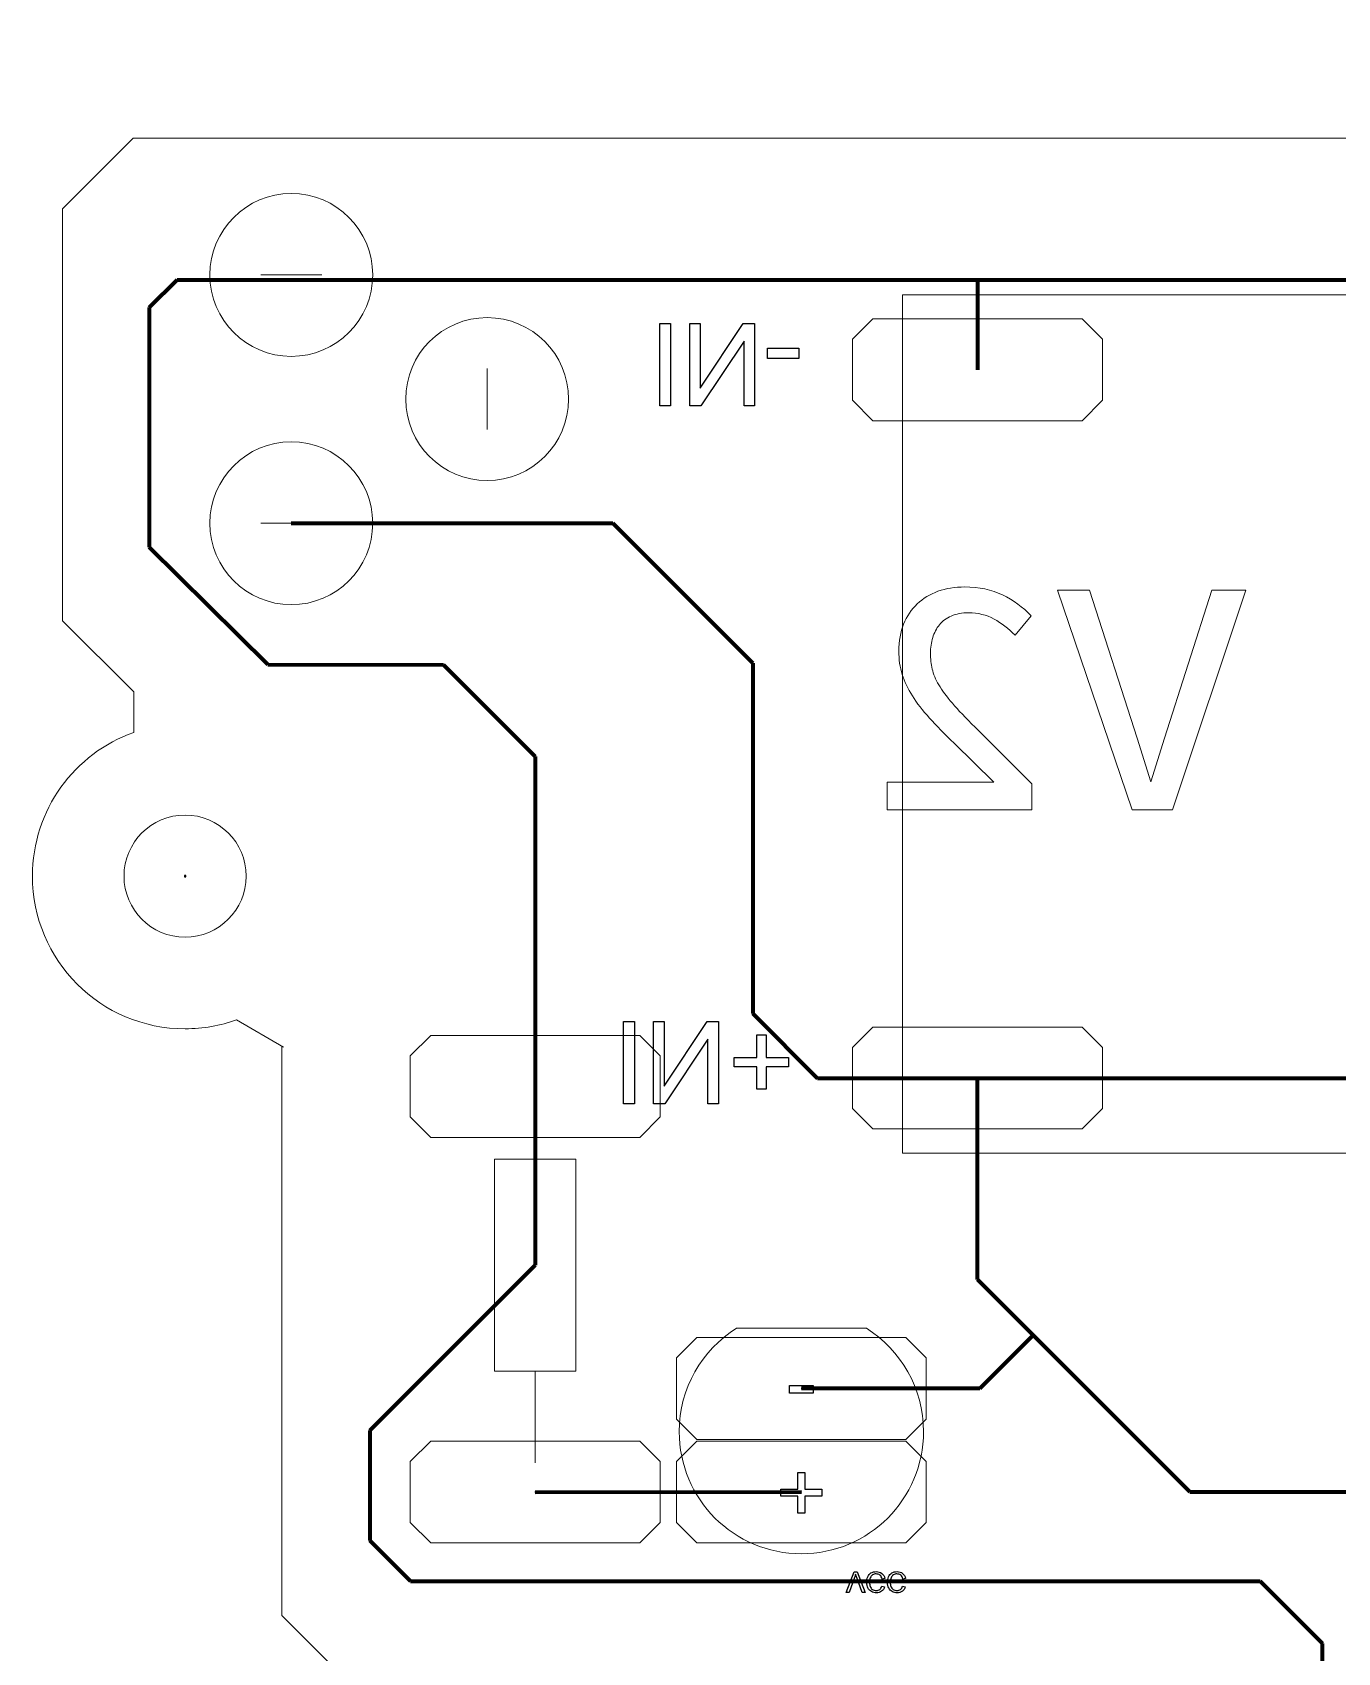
# Model space of a CAD drawing. Header units: millimetres. Extents: x -145 to 148, y -255 to 152.
# Drawn here: x -137.31 to -105.25, y 16.06 to 55.86 of the extents above; entities that cross this region are included whole.
import ezdxf

# ---------------------------------------------------------------- set-up
doc = ezdxf.new("R2010")
doc.units = ezdxf.units.MM
doc.header["$MEASUREMENT"] = 0
doc.layers.add('Layer 1', color=7, linetype='Continuous')

msp = doc.modelspace()

# ---------------------------------------------------------------- linework, layer by layer
at = {"layer": 'Layer 1', "lineweight": 18}
msp.add_ellipse((-133.5604, 35.1308), major_axis=(0, 1.5), ratio=1, dxfattribs=at)
msp.add_open_spline([(-131.1429, 30.932), (-131.1429, 30.932), (-132.2977, 31.5987), (-132.2977, 31.5987), (-132.6922, 31.4576), (-133.1174, 31.3808), (-133.5604, 31.3808), (-135.6315, 31.3808), (-137.3104, 33.0597), (-137.3104, 35.1308), (-137.3104, 36.759), (-136.2727, 38.1447), (-134.8228, 38.663), (-134.8228, 38.663), (-134.8228, 39.655), (-134.8228, 39.655), (-134.8228, 39.655), (-136.5692, 41.4014), (-136.5692, 41.4014), (-136.5692, 41.4014), (-136.5692, 51.5222), (-136.5692, 51.5222), (-136.5692, 51.5222), (-134.8328, 53.2586), (-134.8328, 53.2586), (-134.8328, 53.2586), (-17.2469, 53.2586), (-17.2469, 53.2586), (-16.7608, 54.766), (-15.3464, 55.8566), (-13.6772, 55.8566), (-11.6061, 55.8566), (-9.9272, 54.1777), (-9.9272, 52.1066), (-9.9272, 50.5733), (-10.8475, 49.2549), (-12.1657, 48.6737), (-12.1657, 48.6737), (-12.1657, 14.8454), (-12.1657, 14.8454), (-10.8414, 14.2668), (-9.9157, 12.9452), (-9.9157, 11.4075), (-9.9157, 9.8698), (-10.8414, 8.5482), (-12.1657, 7.9696), (-12.1657, 7.9696), (-12.1657, -17.8218), (-12.1657, -17.8218), (-12.1657, -17.8218), (-17.5109, -23.167), (-17.5109, -23.167), (-17.5109, -23.167), (-122.3893, -23.167), (-122.3893, -23.167), (-122.3893, -23.167), (-125.3893, -20.167), (-125.3893, -20.167), (-125.3893, -20.167), (-125.3893, -3.1475), (-125.3893, -3.1475), (-125.3893, -3.1475), (-123.6393, -1.3975), (-123.6393, -1.3975), (-123.6393, -1.3975), (-111.5355, -1.3975), (-111.5355, -1.3975), (-111.5355, -1.3975), (-110.0085, 0.1296), (-110.0085, 0.1296), (-110.0085, 0.1296), (-109.8913, 13.476), (-109.8913, 13.476), (-109.8913, 13.476), (-111.8824, 15.4671), (-111.8824, 15.4671), (-111.8824, 15.4671), (-129.6829, 15.4671), (-129.6829, 15.4671), (-129.6829, 15.4671), (-131.1829, 16.9671), (-131.1829, 16.9671), (-131.1829, 16.9671), (-131.1829, 30.9551), (-131.1829, 30.9551)], degree=3, knots=[0, 0, 0, 0, 0.0357143, 0.0357143, 0.0357143, 0.0714286, 0.0714286, 0.0714286, 0.1071429, 0.1071429, 0.1071429, 0.1428571, 0.1428571, 0.1428571, 0.1785714, 0.1785714, 0.1785714, 0.2142857, 0.2142857, 0.2142857, 0.25, 0.25, 0.25, 0.2857143, 0.2857143, 0.2857143, 0.3214286, 0.3214286, 0.3214286, 0.3571429, 0.3571429, 0.3571429, 0.3928571, 0.3928571, 0.3928571, 0.4285714, 0.4285714, 0.4285714, 0.4642857, 0.4642857, 0.4642857, 0.5, 0.5, 0.5, 0.5357143, 0.5357143, 0.5357143, 0.5714286, 0.5714286, 0.5714286, 0.6071429, 0.6071429, 0.6071429, 0.6428571, 0.6428571, 0.6428571, 0.6785714, 0.6785714, 0.6785714, 0.7142857, 0.7142857, 0.7142857, 0.75, 0.75, 0.75, 0.7857143, 0.7857143, 0.7857143, 0.8214286, 0.8214286, 0.8214286, 0.8571429, 0.8571429, 0.8571429, 0.8928571, 0.8928571, 0.8928571, 0.9285714, 0.9285714, 0.9285714, 0.9642857, 0.9642857, 0.9642857, 1, 1, 1, 1], dxfattribs=at)
at = {"layer": 'Layer 1', "color": 250, "lineweight": 9}
for points in [[(-130.9511, 47.8994), (-129.8465, 47.8994), (-128.9511, 48.7948), (-128.9511, 49.8994), (-128.9511, 51.004), (-129.8465, 51.8994), (-130.9511, 51.8994), (-132.0557, 51.8994), (-132.9511, 51.004), (-132.9511, 49.8994), (-132.9511, 48.7948), (-132.0557, 47.8994), (-130.9511, 47.8994)], [(-128.1411, 46.8494), (-128.1411, 45.7448), (-127.2457, 44.8494), (-126.1411, 44.8494), (-125.0365, 44.8494), (-124.1411, 45.7448), (-124.1411, 46.8494), (-124.1411, 47.954), (-125.0365, 48.8494), (-126.1411, 48.8494), (-127.2457, 48.8494), (-128.1411, 47.954), (-128.1411, 46.8494)], [(-130.9511, 41.7994), (-129.8465, 41.7994), (-128.9511, 42.6948), (-128.9511, 43.7994), (-128.9511, 44.904), (-129.8465, 45.7994), (-130.9511, 45.7994), (-132.0557, 45.7994), (-132.9511, 44.904), (-132.9511, 43.7994), (-132.9511, 42.6948), (-132.0557, 41.7994), (-130.9511, 41.7994)]]:
    msp.add_open_spline(points, degree=3, knots=[0, 0, 0, 0, 0.25, 0.25, 0.25, 0.5, 0.5, 0.5, 0.75, 0.75, 0.75, 1, 1, 1, 1], dxfattribs=at)
at = {"layer": 'Layer 1', "color": 6, "lineweight": 120}
for points in [[(-133.7567, 49.7767), (-133.7567, 49.7767), (-134.4454, 49.0951), (-134.4454, 49.0951)], [(-133.7567, 49.7767), (-133.7567, 49.7767), (-59.1397, 49.7749), (-59.1397, 49.7749)], [(-114.0962, 49.7764), (-114.0962, 49.7764), (-114.0963, 47.5686), (-114.0963, 47.5686)], [(-134.4454, 49.0951), (-134.4454, 49.0951), (-134.4454, 43.2118), (-134.4454, 43.2118)], [(-130.9511, 43.7994), (-130.9511, 43.7994), (-123.0557, 43.8016), (-123.0557, 43.8016)], [(-123.0557, 43.8016), (-123.0557, 43.8016), (-119.6157, 40.3616), (-119.6157, 40.3616)], [(-134.4454, 43.2118), (-134.4454, 43.2118), (-131.5251, 40.3281), (-131.5251, 40.3281)], [(-131.5253, 40.3283), (-131.5253, 40.3283), (-127.215, 40.3224), (-127.215, 40.3224)], [(-127.215, 40.3224), (-127.215, 40.3224), (-124.9598, 38.0672), (-124.9598, 38.0672)], [(-119.6157, 40.3616), (-119.6157, 40.3616), (-119.6162, 31.7556), (-119.6162, 31.7556)], [(-124.9598, 38.0672), (-124.9598, 38.0672), (-124.9598, 25.5723), (-124.9598, 25.5723)], [(-119.6162, 31.7556), (-119.6162, 31.7556), (-118.0231, 30.1624), (-118.0231, 30.1624)], [(-118.0295, 30.1688), (-118.0295, 30.1688), (-84.0256, 30.1716), (-84.0256, 30.1716)], [(-114.0976, 25.2218), (-114.0976, 25.2218), (-114.0962, 30.1686), (-114.0962, 30.1686)], [(-124.9598, 25.5723), (-124.9598, 25.5723), (-129.0189, 21.5132), (-129.0189, 21.5132)], [(-108.8827, 20.0062), (-108.8827, 20.0062), (-114.0976, 25.2218), (-114.0976, 25.2218)], [(-114.0402, 22.5431), (-114.0402, 22.5431), (-112.729, 23.8531), (-112.729, 23.8531)], [(-114.0402, 22.5431), (-114.0402, 22.5431), (-118.4234, 22.5442), (-118.4234, 22.5442)], [(-129.0189, 21.5132), (-129.0189, 21.5132), (-129.0189, 18.8074), (-129.0189, 18.8074)], [(-124.9598, 20.0009), (-124.9598, 20.0009), (-118.4234, 20.0042), (-118.4234, 20.0042)], [(-108.8827, 20.0062), (-108.8827, 20.0062), (-101.815, 20.0042), (-101.815, 20.0042)], [(-128.0222, 17.8107), (-128.0222, 17.8107), (-129.0189, 18.8074), (-129.0189, 18.8074)], [(-128.0222, 17.8107), (-128.0222, 17.8107), (-107.1519, 17.8093), (-107.1519, 17.8093)], [(-105.6218, 16.2799), (-105.6218, 16.2799), (-107.1519, 17.8093), (-107.1519, 17.8093)], [(-105.6228, 9.8442), (-105.6228, 9.8442), (-105.6218, 16.2799), (-105.6218, 16.2799)]]:
    msp.add_open_spline(points, degree=3, dxfattribs=at)
at = {"layer": 'Layer 1', "color": 2, "lineweight": 9}
for points in [[(-131.7011, 49.8994), (-131.7011, 49.8994), (-130.2011, 49.8994), (-130.2011, 49.8994)], [(-126.1411, 47.5994), (-126.1411, 47.5994), (-126.1411, 46.0994), (-126.1411, 46.0994)], [(-131.7011, 43.7994), (-131.7011, 43.7994), (-130.2011, 43.7994), (-130.2011, 43.7994)]]:
    msp.add_open_spline(points, degree=3, dxfattribs=at)
at = {"layer": 'Layer 1', "color": 4, "lineweight": 9}
for points, knots in [([(-115.9363, 49.4096), (-115.9363, 49.4096), (-115.9363, 28.3276), (-115.9363, 28.3276), (-115.9363, 28.3276), (-72.7563, 28.3276), (-72.7563, 28.3276), (-72.7563, 28.3276), (-72.7563, 49.4096), (-72.7563, 49.4096), (-72.7563, 49.4096), (-115.9363, 49.4096), (-115.9363, 49.4096)], [0, 0, 0, 0, 0.25, 0.25, 0.25, 0.5, 0.5, 0.5, 0.75, 0.75, 0.75, 1, 1, 1, 1]), ([(-118.4234, 18.4842), (-116.7666, 18.4842), (-115.4234, 19.8274), (-115.4234, 21.4842), (-115.4234, 22.5541), (-115.9837, 23.4931), (-116.8267, 24.0242), (-116.8267, 24.0242), (-120.0201, 24.0242), (-120.0201, 24.0242), (-120.8631, 23.4931), (-121.4234, 22.5541), (-121.4234, 21.4842), (-121.4234, 19.8274), (-120.0802, 18.4842), (-118.4234, 18.4842)], [0, 0, 0, 0, 0.2, 0.2, 0.2, 0.4, 0.4, 0.4, 0.6, 0.6, 0.6, 0.8, 0.8, 0.8, 1, 1, 1, 1])]:
    msp.add_open_spline(points, degree=3, knots=knots, dxfattribs=at)
at = {"layer": 'Layer 1', "color": 4}
for points, knots in [([(-121.9029, 48.704), (-121.9029, 48.704), (-121.9029, 46.6833), (-121.9029, 46.6833), (-121.9029, 46.6833), (-121.6348, 46.6833), (-121.6348, 46.6833), (-121.6348, 46.6833), (-121.6348, 48.704), (-121.6348, 48.704), (-121.6348, 48.704), (-121.9029, 48.704), (-121.9029, 48.704)], [0, 0, 0, 0, 0.25, 0.25, 0.25, 0.5, 0.5, 0.5, 0.75, 0.75, 0.75, 1, 1, 1, 1]), ([(-121.1668, 48.704), (-121.1668, 48.704), (-121.1668, 46.6833), (-121.1668, 46.6833), (-121.1668, 46.6833), (-120.8921, 46.6833), (-120.8921, 46.6833), (-120.8921, 46.6833), (-119.8319, 48.2694), (-119.8319, 48.2694), (-119.8319, 48.2694), (-119.8319, 46.6833), (-119.8319, 46.6833), (-119.8319, 46.6833), (-119.5751, 46.6833), (-119.5751, 46.6833), (-119.5751, 46.6833), (-119.5751, 48.704), (-119.5751, 48.704), (-119.5751, 48.704), (-119.8498, 48.704), (-119.8498, 48.704), (-119.8498, 48.704), (-120.91, 47.1179), (-120.91, 47.1179), (-120.91, 47.1179), (-120.91, 48.704), (-120.91, 48.704), (-120.91, 48.704), (-121.1668, 48.704), (-121.1668, 48.704)], [0, 0, 0, 0, 0.1, 0.1, 0.1, 0.2, 0.2, 0.2, 0.3, 0.3, 0.3, 0.4, 0.4, 0.4, 0.5, 0.5, 0.5, 0.6, 0.6, 0.6, 0.7, 0.7, 0.7, 0.8, 0.8, 0.8, 0.9, 0.9, 0.9, 1, 1, 1, 1]), ([(-119.2557, 48.0972), (-119.2557, 48.0972), (-119.2557, 47.8489), (-119.2557, 47.8489), (-119.2557, 47.8489), (-118.4881, 47.8489), (-118.4881, 47.8489), (-118.4881, 47.8489), (-118.4881, 48.0972), (-118.4881, 48.0972), (-118.4881, 48.0972), (-119.2557, 48.0972), (-119.2557, 48.0972)], [0, 0, 0, 0, 0.25, 0.25, 0.25, 0.5, 0.5, 0.5, 0.75, 0.75, 0.75, 1, 1, 1, 1]), ([(-122.7883, 31.559), (-122.7883, 31.559), (-122.7883, 29.5383), (-122.7883, 29.5383), (-122.7883, 29.5383), (-122.5202, 29.5383), (-122.5202, 29.5383), (-122.5202, 29.5383), (-122.5202, 31.559), (-122.5202, 31.559), (-122.5202, 31.559), (-122.7883, 31.559), (-122.7883, 31.559)], [0, 0, 0, 0, 0.25, 0.25, 0.25, 0.5, 0.5, 0.5, 0.75, 0.75, 0.75, 1, 1, 1, 1]), ([(-122.0522, 31.559), (-122.0522, 31.559), (-122.0522, 29.5383), (-122.0522, 29.5383), (-122.0522, 29.5383), (-121.7775, 29.5383), (-121.7775, 29.5383), (-121.7775, 29.5383), (-120.7173, 31.1244), (-120.7173, 31.1244), (-120.7173, 31.1244), (-120.7173, 29.5383), (-120.7173, 29.5383), (-120.7173, 29.5383), (-120.4605, 29.5383), (-120.4605, 29.5383), (-120.4605, 29.5383), (-120.4605, 31.559), (-120.4605, 31.559), (-120.4605, 31.559), (-120.7352, 31.559), (-120.7352, 31.559), (-120.7352, 31.559), (-121.7954, 29.9729), (-121.7954, 29.9729), (-121.7954, 29.9729), (-121.7954, 31.559), (-121.7954, 31.559), (-121.7954, 31.559), (-122.0522, 31.559), (-122.0522, 31.559)], [0, 0, 0, 0, 0.1, 0.1, 0.1, 0.2, 0.2, 0.2, 0.3, 0.3, 0.3, 0.4, 0.4, 0.4, 0.5, 0.5, 0.5, 0.6, 0.6, 0.6, 0.7, 0.7, 0.7, 0.8, 0.8, 0.8, 0.9, 0.9, 0.9, 1, 1, 1, 1]), ([(-119.5202, 31.2316), (-119.5202, 31.2316), (-119.5202, 30.6785), (-119.5202, 30.6785), (-119.5202, 30.6785), (-120.0706, 30.6785), (-120.0706, 30.6785), (-120.0706, 30.6785), (-120.0706, 30.4471), (-120.0706, 30.4471), (-120.0706, 30.4471), (-119.5202, 30.4471), (-119.5202, 30.4471), (-119.5202, 30.4471), (-119.5202, 29.8967), (-119.5202, 29.8967), (-119.5202, 29.8967), (-119.286, 29.8967), (-119.286, 29.8967), (-119.286, 29.8967), (-119.286, 30.4471), (-119.286, 30.4471), (-119.286, 30.4471), (-118.7357, 30.4471), (-118.7357, 30.4471), (-118.7357, 30.4471), (-118.7357, 30.6785), (-118.7357, 30.6785), (-118.7357, 30.6785), (-119.286, 30.6785), (-119.286, 30.6785), (-119.286, 30.6785), (-119.286, 31.2316), (-119.286, 31.2316), (-119.286, 31.2316), (-119.5202, 31.2316), (-119.5202, 31.2316)], [0, 0, 0, 0, 0.0833333, 0.0833333, 0.0833333, 0.1666667, 0.1666667, 0.1666667, 0.25, 0.25, 0.25, 0.3333333, 0.3333333, 0.3333333, 0.4166667, 0.4166667, 0.4166667, 0.5, 0.5, 0.5, 0.5833333, 0.5833333, 0.5833333, 0.6666667, 0.6666667, 0.6666667, 0.75, 0.75, 0.75, 0.8333333, 0.8333333, 0.8333333, 0.9166667, 0.9166667, 0.9166667, 1, 1, 1, 1]), ([(-118.7113, 22.6173), (-118.7113, 22.6173), (-118.7113, 22.431), (-118.7113, 22.431), (-118.7113, 22.431), (-118.1355, 22.431), (-118.1355, 22.431), (-118.1355, 22.431), (-118.1355, 22.6173), (-118.1355, 22.6173), (-118.1355, 22.6173), (-118.7113, 22.6173), (-118.7113, 22.6173)], [0, 0, 0, 0, 0.25, 0.25, 0.25, 0.5, 0.5, 0.5, 0.75, 0.75, 0.75, 1, 1, 1, 1]), ([(-118.5112, 20.4848), (-118.5112, 20.4848), (-118.5112, 20.0699), (-118.5112, 20.0699), (-118.5112, 20.0699), (-118.924, 20.0699), (-118.924, 20.0699), (-118.924, 20.0699), (-118.924, 19.8963), (-118.924, 19.8963), (-118.924, 19.8963), (-118.5112, 19.8963), (-118.5112, 19.8963), (-118.5112, 19.8963), (-118.5112, 19.4836), (-118.5112, 19.4836), (-118.5112, 19.4836), (-118.3355, 19.4836), (-118.3355, 19.4836), (-118.3355, 19.4836), (-118.3355, 19.8963), (-118.3355, 19.8963), (-118.3355, 19.8963), (-117.9228, 19.8963), (-117.9228, 19.8963), (-117.9228, 19.8963), (-117.9228, 20.0699), (-117.9228, 20.0699), (-117.9228, 20.0699), (-118.3355, 20.0699), (-118.3355, 20.0699), (-118.3355, 20.0699), (-118.3355, 20.4848), (-118.3355, 20.4848), (-118.3355, 20.4848), (-118.5112, 20.4848), (-118.5112, 20.4848)], [0, 0, 0, 0, 0.0833333, 0.0833333, 0.0833333, 0.1666667, 0.1666667, 0.1666667, 0.25, 0.25, 0.25, 0.3333333, 0.3333333, 0.3333333, 0.4166667, 0.4166667, 0.4166667, 0.5, 0.5, 0.5, 0.5833333, 0.5833333, 0.5833333, 0.6666667, 0.6666667, 0.6666667, 0.75, 0.75, 0.75, 0.8333333, 0.8333333, 0.8333333, 0.9166667, 0.9166667, 0.9166667, 1, 1, 1, 1]), ([(-117.1259, 18.0386), (-117.1259, 18.0386), (-117.3211, 17.5334), (-117.3211, 17.5334), (-117.3211, 17.5334), (-117.2487, 17.5334), (-117.2487, 17.5334), (-117.2487, 17.5334), (-117.1175, 17.9005), (-117.1175, 17.9005), (-117.107, 17.9299), (-117.0981, 17.9575), (-117.091, 17.9832), (-117.0832, 17.9556), (-117.0742, 17.9281), (-117.0638, 17.9005), (-117.0638, 17.9005), (-116.9277, 17.5334), (-116.9277, 17.5334), (-116.9277, 17.5334), (-116.8594, 17.5334), (-116.8594, 17.5334), (-116.8594, 17.5334), (-117.0564, 18.0386), (-117.0564, 18.0386), (-117.0564, 18.0386), (-117.1259, 18.0386), (-117.1259, 18.0386)], [0, 0, 0, 0, 0.1111111, 0.1111111, 0.1111111, 0.2222222, 0.2222222, 0.2222222, 0.3333333, 0.3333333, 0.3333333, 0.4444444, 0.4444444, 0.4444444, 0.5555556, 0.5555556, 0.5555556, 0.6666667, 0.6666667, 0.6666667, 0.7777778, 0.7777778, 0.7777778, 0.8888889, 0.8888889, 0.8888889, 1, 1, 1, 1]), ([(-116.4394, 17.8614), (-116.4394, 17.8614), (-116.3724, 17.8783), (-116.3724, 17.8783), (-116.3864, 17.9332), (-116.4115, 17.975), (-116.4479, 18.0038), (-116.4842, 18.0326), (-116.5287, 18.0471), (-116.5812, 18.0471), (-116.6356, 18.0471), (-116.6798, 18.036), (-116.7139, 18.0138), (-116.748, 17.9917), (-116.7739, 17.9596), (-116.7916, 17.9176), (-116.8094, 17.8755), (-116.8183, 17.8304), (-116.8183, 17.7822), (-116.8183, 17.7297), (-116.8083, 17.6838), (-116.7882, 17.6446), (-116.7681, 17.6055), (-116.7395, 17.5757), (-116.7025, 17.5554), (-116.6654, 17.535), (-116.6246, 17.5249), (-116.5802, 17.5249), (-116.5296, 17.5249), (-116.4872, 17.5377), (-116.4528, 17.5635), (-116.4184, 17.5893), (-116.3944, 17.6254), (-116.3808, 17.6719), (-116.3808, 17.6719), (-116.4465, 17.6874), (-116.4465, 17.6874), (-116.4581, 17.6508), (-116.4752, 17.6239), (-116.4974, 17.6072), (-116.5196, 17.5904), (-116.5476, 17.5821), (-116.5814, 17.5821), (-116.62, 17.5821), (-116.6525, 17.5914), (-116.6785, 17.6099), (-116.7045, 17.6285), (-116.7228, 17.6536), (-116.7333, 17.6849), (-116.7439, 17.7163), (-116.7492, 17.7486), (-116.7492, 17.7819), (-116.7492, 17.8248), (-116.7429, 17.8623), (-116.7305, 17.8943), (-116.718, 17.9264), (-116.6986, 17.9503), (-116.6723, 17.9662), (-116.6459, 17.982), (-116.6175, 17.9899), (-116.5868, 17.9899), (-116.5494, 17.9899), (-116.5179, 17.9791), (-116.492, 17.9576), (-116.4661, 17.9359), (-116.4486, 17.9039), (-116.4394, 17.8614)], [0, 0, 0, 0, 0.0454545, 0.0454545, 0.0454545, 0.0909091, 0.0909091, 0.0909091, 0.1363636, 0.1363636, 0.1363636, 0.1818182, 0.1818182, 0.1818182, 0.2272727, 0.2272727, 0.2272727, 0.2727273, 0.2727273, 0.2727273, 0.3181818, 0.3181818, 0.3181818, 0.3636364, 0.3636364, 0.3636364, 0.4090909, 0.4090909, 0.4090909, 0.4545455, 0.4545455, 0.4545455, 0.5, 0.5, 0.5, 0.5454545, 0.5454545, 0.5454545, 0.5909091, 0.5909091, 0.5909091, 0.6363636, 0.6363636, 0.6363636, 0.6818182, 0.6818182, 0.6818182, 0.7272727, 0.7272727, 0.7272727, 0.7727273, 0.7727273, 0.7727273, 0.8181818, 0.8181818, 0.8181818, 0.8636364, 0.8636364, 0.8636364, 0.9090909, 0.9090909, 0.9090909, 0.9545455, 0.9545455, 0.9545455, 1, 1, 1, 1]), ([(-115.9298, 17.8614), (-115.9298, 17.8614), (-115.8628, 17.8783), (-115.8628, 17.8783), (-115.8768, 17.9332), (-115.9019, 17.975), (-115.9383, 18.0038), (-115.9746, 18.0326), (-116.0191, 18.0471), (-116.0716, 18.0471), (-116.126, 18.0471), (-116.1702, 18.036), (-116.2043, 18.0138), (-116.2384, 17.9917), (-116.2643, 17.9596), (-116.282, 17.9176), (-116.2998, 17.8755), (-116.3087, 17.8304), (-116.3087, 17.7822), (-116.3087, 17.7297), (-116.2987, 17.6838), (-116.2786, 17.6446), (-116.2585, 17.6055), (-116.2299, 17.5757), (-116.1929, 17.5554), (-116.1558, 17.535), (-116.115, 17.5249), (-116.0706, 17.5249), (-116.02, 17.5249), (-115.9776, 17.5377), (-115.9432, 17.5635), (-115.9088, 17.5893), (-115.8848, 17.6254), (-115.8712, 17.6719), (-115.8712, 17.6719), (-115.9369, 17.6874), (-115.9369, 17.6874), (-115.9485, 17.6508), (-115.9656, 17.6239), (-115.9878, 17.6072), (-116.01, 17.5904), (-116.038, 17.5821), (-116.0718, 17.5821), (-116.1104, 17.5821), (-116.1429, 17.5914), (-116.1689, 17.6099), (-116.1949, 17.6285), (-116.2132, 17.6536), (-116.2237, 17.6849), (-116.2343, 17.7163), (-116.2396, 17.7486), (-116.2396, 17.7819), (-116.2396, 17.8248), (-116.2333, 17.8623), (-116.2209, 17.8943), (-116.2084, 17.9264), (-116.189, 17.9503), (-116.1627, 17.9662), (-116.1363, 17.982), (-116.1079, 17.9899), (-116.0772, 17.9899), (-116.0398, 17.9899), (-116.0083, 17.9791), (-115.9824, 17.9576), (-115.9565, 17.9359), (-115.939, 17.9039), (-115.9298, 17.8614)], [0, 0, 0, 0, 0.0454545, 0.0454545, 0.0454545, 0.0909091, 0.0909091, 0.0909091, 0.1363636, 0.1363636, 0.1363636, 0.1818182, 0.1818182, 0.1818182, 0.2272727, 0.2272727, 0.2272727, 0.2727273, 0.2727273, 0.2727273, 0.3181818, 0.3181818, 0.3181818, 0.3636364, 0.3636364, 0.3636364, 0.4090909, 0.4090909, 0.4090909, 0.4545455, 0.4545455, 0.4545455, 0.5, 0.5, 0.5, 0.5454545, 0.5454545, 0.5454545, 0.5909091, 0.5909091, 0.5909091, 0.6363636, 0.6363636, 0.6363636, 0.6818182, 0.6818182, 0.6818182, 0.7272727, 0.7272727, 0.7272727, 0.7727273, 0.7727273, 0.7727273, 0.8181818, 0.8181818, 0.8181818, 0.8636364, 0.8636364, 0.8636364, 0.9090909, 0.9090909, 0.9090909, 0.9545455, 0.9545455, 0.9545455, 1, 1, 1, 1])]:
    msp.add_open_spline(points, degree=3, knots=knots, dxfattribs=at)
at = {"layer": 'Layer 1', "lineweight": 9}
for points in [[(-111.5281, 46.3186), (-111.5281, 46.3186), (-116.6645, 46.3186), (-116.6645, 46.3186), (-116.6645, 46.3186), (-117.1645, 46.8186), (-117.1645, 46.8186), (-117.1645, 46.8186), (-117.1645, 48.3186), (-117.1645, 48.3186), (-117.1645, 48.3186), (-116.6645, 48.8186), (-116.6645, 48.8186), (-116.6645, 48.8186), (-111.5281, 48.8186), (-111.5281, 48.8186), (-111.5281, 48.8186), (-111.0281, 48.3186), (-111.0281, 48.3186), (-111.0281, 48.3186), (-111.0281, 46.8186), (-111.0281, 46.8186), (-111.0281, 46.8186), (-111.5281, 46.3186), (-111.5281, 46.3186)], [(-122.3916, 28.7142), (-122.3916, 28.7142), (-127.528, 28.7142), (-127.528, 28.7142), (-127.528, 28.7142), (-128.028, 29.2142), (-128.028, 29.2142), (-128.028, 29.2142), (-128.028, 30.7142), (-128.028, 30.7142), (-128.028, 30.7142), (-127.528, 31.2142), (-127.528, 31.2142), (-127.528, 31.2142), (-122.3916, 31.2142), (-122.3916, 31.2142), (-122.3916, 31.2142), (-121.8916, 30.7142), (-121.8916, 30.7142), (-121.8916, 30.7142), (-121.8916, 29.2142), (-121.8916, 29.2142), (-121.8916, 29.2142), (-122.3916, 28.7142), (-122.3916, 28.7142)], [(-111.528, 28.9204), (-111.528, 28.9204), (-116.6644, 28.9204), (-116.6644, 28.9204), (-116.6644, 28.9204), (-117.1644, 29.4204), (-117.1644, 29.4204), (-117.1644, 29.4204), (-117.1644, 30.9204), (-117.1644, 30.9204), (-117.1644, 30.9204), (-116.6644, 31.4204), (-116.6644, 31.4204), (-116.6644, 31.4204), (-111.528, 31.4204), (-111.528, 31.4204), (-111.528, 31.4204), (-111.028, 30.9204), (-111.028, 30.9204), (-111.028, 30.9204), (-111.028, 29.4204), (-111.028, 29.4204), (-111.028, 29.4204), (-111.528, 28.9204), (-111.528, 28.9204)], [(-115.8552, 21.2942), (-115.8552, 21.2942), (-120.9916, 21.2942), (-120.9916, 21.2942), (-120.9916, 21.2942), (-121.4916, 21.7942), (-121.4916, 21.7942), (-121.4916, 21.7942), (-121.4916, 23.2942), (-121.4916, 23.2942), (-121.4916, 23.2942), (-120.9916, 23.7942), (-120.9916, 23.7942), (-120.9916, 23.7942), (-115.8552, 23.7942), (-115.8552, 23.7942), (-115.8552, 23.7942), (-115.3552, 23.2942), (-115.3552, 23.2942), (-115.3552, 23.2942), (-115.3552, 21.7942), (-115.3552, 21.7942), (-115.3552, 21.7942), (-115.8552, 21.2942), (-115.8552, 21.2942)], [(-122.3916, 18.7542), (-122.3916, 18.7542), (-127.528, 18.7542), (-127.528, 18.7542), (-127.528, 18.7542), (-128.028, 19.2542), (-128.028, 19.2542), (-128.028, 19.2542), (-128.028, 20.7542), (-128.028, 20.7542), (-128.028, 20.7542), (-127.528, 21.2542), (-127.528, 21.2542), (-127.528, 21.2542), (-122.3916, 21.2542), (-122.3916, 21.2542), (-122.3916, 21.2542), (-121.8916, 20.7542), (-121.8916, 20.7542), (-121.8916, 20.7542), (-121.8916, 19.2542), (-121.8916, 19.2542), (-121.8916, 19.2542), (-122.3916, 18.7542), (-122.3916, 18.7542)], [(-115.8552, 18.7542), (-115.8552, 18.7542), (-120.9916, 18.7542), (-120.9916, 18.7542), (-120.9916, 18.7542), (-121.4916, 19.2542), (-121.4916, 19.2542), (-121.4916, 19.2542), (-121.4916, 20.7542), (-121.4916, 20.7542), (-121.4916, 20.7542), (-120.9916, 21.2542), (-120.9916, 21.2542), (-120.9916, 21.2542), (-115.8552, 21.2542), (-115.8552, 21.2542), (-115.8552, 21.2542), (-115.3552, 20.7542), (-115.3552, 20.7542), (-115.3552, 20.7542), (-115.3552, 19.2542), (-115.3552, 19.2542), (-115.3552, 19.2542), (-115.8552, 18.7542), (-115.8552, 18.7542)]]:
    msp.add_open_spline(points, degree=3, knots=[0, 0, 0, 0, 0.125, 0.125, 0.125, 0.25, 0.25, 0.25, 0.375, 0.375, 0.375, 0.5, 0.5, 0.5, 0.625, 0.625, 0.625, 0.75, 0.75, 0.75, 0.875, 0.875, 0.875, 1, 1, 1, 1], dxfattribs=at)
at = {"layer": 'Layer 1', "color": 5}
for points in [[(-114.0946, 47.5686), (-114.0946, 47.5686), (-114.0946, 47.5651), (-114.0946, 47.5651), (-114.0946, 47.5651), (-114.0981, 47.5651), (-114.0981, 47.5651), (-114.0981, 47.5651), (-114.0981, 47.5686), (-114.0981, 47.5686), (-114.0981, 47.5686), (-114.0946, 47.5686), (-114.0946, 47.5686)], [(-124.9581, 29.9642), (-124.9581, 29.9642), (-124.9581, 29.9607), (-124.9581, 29.9607), (-124.9581, 29.9607), (-124.9616, 29.9607), (-124.9616, 29.9607), (-124.9616, 29.9607), (-124.9616, 29.9642), (-124.9616, 29.9642), (-124.9616, 29.9642), (-124.9581, 29.9642), (-124.9581, 29.9642)], [(-114.0945, 30.1704), (-114.0945, 30.1704), (-114.0945, 30.1669), (-114.0945, 30.1669), (-114.0945, 30.1669), (-114.098, 30.1669), (-114.098, 30.1669), (-114.098, 30.1669), (-114.098, 30.1704), (-114.098, 30.1704), (-114.098, 30.1704), (-114.0945, 30.1704), (-114.0945, 30.1704)], [(-118.4217, 22.5442), (-118.4217, 22.5442), (-118.4217, 22.5407), (-118.4217, 22.5407), (-118.4217, 22.5407), (-118.4252, 22.5407), (-118.4252, 22.5407), (-118.4252, 22.5407), (-118.4252, 22.5442), (-118.4252, 22.5442), (-118.4252, 22.5442), (-118.4217, 22.5442), (-118.4217, 22.5442)], [(-124.9581, 20.0042), (-124.9581, 20.0042), (-124.9581, 20.0007), (-124.9581, 20.0007), (-124.9581, 20.0007), (-124.9616, 20.0007), (-124.9616, 20.0007), (-124.9616, 20.0007), (-124.9616, 20.0042), (-124.9616, 20.0042), (-124.9616, 20.0042), (-124.9581, 20.0042), (-124.9581, 20.0042)], [(-118.4217, 20.0042), (-118.4217, 20.0042), (-118.4217, 20.0007), (-118.4217, 20.0007), (-118.4217, 20.0007), (-118.4252, 20.0007), (-118.4252, 20.0007), (-118.4252, 20.0007), (-118.4252, 20.0042), (-118.4252, 20.0042), (-118.4252, 20.0042), (-118.4217, 20.0042), (-118.4217, 20.0042)]]:
    msp.add_open_spline(points, degree=3, knots=[0, 0, 0, 0, 0.25, 0.25, 0.25, 0.5, 0.5, 0.5, 0.75, 0.75, 0.75, 1, 1, 1, 1], dxfattribs=at)
at = {"layer": 'Layer 1', "color": 5, "lineweight": 9}
for points in [[(-114.0946, 47.5686), (-114.0946, 47.5686), (-114.0946, 47.5651), (-114.0946, 47.5651), (-114.0946, 47.5651), (-114.0981, 47.5651), (-114.0981, 47.5651), (-114.0981, 47.5651), (-114.0981, 47.5686), (-114.0981, 47.5686), (-114.0981, 47.5686), (-114.0946, 47.5686), (-114.0946, 47.5686)], [(-124.9581, 29.9642), (-124.9581, 29.9642), (-124.9581, 29.9607), (-124.9581, 29.9607), (-124.9581, 29.9607), (-124.9616, 29.9607), (-124.9616, 29.9607), (-124.9616, 29.9607), (-124.9616, 29.9642), (-124.9616, 29.9642), (-124.9616, 29.9642), (-124.9581, 29.9642), (-124.9581, 29.9642)], [(-114.0945, 30.1704), (-114.0945, 30.1704), (-114.0945, 30.1669), (-114.0945, 30.1669), (-114.0945, 30.1669), (-114.098, 30.1669), (-114.098, 30.1669), (-114.098, 30.1669), (-114.098, 30.1704), (-114.098, 30.1704), (-114.098, 30.1704), (-114.0945, 30.1704), (-114.0945, 30.1704)], [(-118.4217, 22.5442), (-118.4217, 22.5442), (-118.4217, 22.5407), (-118.4217, 22.5407), (-118.4217, 22.5407), (-118.4252, 22.5407), (-118.4252, 22.5407), (-118.4252, 22.5407), (-118.4252, 22.5442), (-118.4252, 22.5442), (-118.4252, 22.5442), (-118.4217, 22.5442), (-118.4217, 22.5442)], [(-124.9581, 20.0042), (-124.9581, 20.0042), (-124.9581, 20.0007), (-124.9581, 20.0007), (-124.9581, 20.0007), (-124.9616, 20.0007), (-124.9616, 20.0007), (-124.9616, 20.0007), (-124.9616, 20.0042), (-124.9616, 20.0042), (-124.9616, 20.0042), (-124.9581, 20.0042), (-124.9581, 20.0042)], [(-118.4217, 20.0042), (-118.4217, 20.0042), (-118.4217, 20.0007), (-118.4217, 20.0007), (-118.4217, 20.0007), (-118.4252, 20.0007), (-118.4252, 20.0007), (-118.4252, 20.0007), (-118.4252, 20.0042), (-118.4252, 20.0042), (-118.4252, 20.0042), (-118.4217, 20.0042), (-118.4217, 20.0042)]]:
    msp.add_open_spline(points, degree=3, knots=[0, 0, 0, 0, 0.25, 0.25, 0.25, 0.5, 0.5, 0.5, 0.75, 0.75, 0.75, 1, 1, 1, 1], dxfattribs=at)
at = {"layer": 'Layer 1', "color": 161, "lineweight": 9}
for points, knots in [([(-116.3177, 36.7567), (-116.3177, 36.7567), (-112.7617, 36.7567), (-112.7617, 36.7567), (-112.7617, 36.7567), (-112.7617, 37.4016), (-112.7617, 37.4016), (-112.7617, 37.4016), (-114.1573, 38.7901), (-114.1573, 38.7901), (-114.3859, 39.0173), (-114.5708, 39.212), (-114.7147, 39.3771), (-114.8572, 39.5437), (-114.9687, 39.6946), (-115.0491, 39.8301), (-115.1281, 39.967), (-115.1818, 40.0954), (-115.21, 40.2168), (-115.2368, 40.3381), (-115.2509, 40.4693), (-115.2509, 40.6105), (-115.2509, 40.7431), (-115.2326, 40.8687), (-115.1973, 40.9886), (-115.1606, 41.1086), (-115.1056, 41.2144), (-115.0322, 41.3061), (-114.9574, 41.3965), (-114.8614, 41.4684), (-114.7429, 41.5206), (-114.6244, 41.5728), (-114.4819, 41.5997), (-114.3168, 41.5997), (-114.0882, 41.5997), (-113.8793, 41.5489), (-113.6916, 41.4458), (-113.5054, 41.3442), (-113.3332, 41.2116), (-113.1752, 41.0493), (-113.1752, 41.0493), (-112.7786, 41.5249), (-112.7786, 41.5249), (-112.9832, 41.7394), (-113.2175, 41.9115), (-113.4842, 42.0399), (-113.7495, 42.1697), (-114.0599, 42.2347), (-114.4127, 42.2347), (-114.6526, 42.2347), (-114.8713, 42.1994), (-115.0675, 42.1274), (-115.265, 42.0554), (-115.4358, 41.9524), (-115.5797, 41.817), (-115.7222, 41.6815), (-115.8337, 41.5164), (-115.9113, 41.3203), (-115.9903, 41.1255), (-116.0298, 40.9054), (-116.0298, 40.6598), (-116.0298, 40.4524), (-116.0016, 40.2605), (-115.9466, 40.0841), (-115.8916, 39.9077), (-115.8083, 39.7327), (-115.6968, 39.5578), (-115.5853, 39.3828), (-115.4442, 39.2008), (-115.2749, 39.0131), (-115.1056, 38.8268), (-114.9052, 38.6208), (-114.6738, 38.3978), (-114.6738, 38.3978), (-113.693, 37.4425), (-113.693, 37.4425), (-113.693, 37.4425), (-116.3177, 37.4425), (-116.3177, 37.4425), (-116.3177, 37.4425), (-116.3177, 36.7567), (-116.3177, 36.7567)], [0, 0, 0, 0, 0.037037, 0.037037, 0.037037, 0.0740741, 0.0740741, 0.0740741, 0.1111111, 0.1111111, 0.1111111, 0.1481481, 0.1481481, 0.1481481, 0.1851852, 0.1851852, 0.1851852, 0.2222222, 0.2222222, 0.2222222, 0.2592593, 0.2592593, 0.2592593, 0.2962963, 0.2962963, 0.2962963, 0.3333333, 0.3333333, 0.3333333, 0.3703704, 0.3703704, 0.3703704, 0.4074074, 0.4074074, 0.4074074, 0.4444444, 0.4444444, 0.4444444, 0.4814815, 0.4814815, 0.4814815, 0.5185185, 0.5185185, 0.5185185, 0.5555556, 0.5555556, 0.5555556, 0.5925926, 0.5925926, 0.5925926, 0.6296296, 0.6296296, 0.6296296, 0.6666667, 0.6666667, 0.6666667, 0.7037037, 0.7037037, 0.7037037, 0.7407407, 0.7407407, 0.7407407, 0.7777778, 0.7777778, 0.7777778, 0.8148148, 0.8148148, 0.8148148, 0.8518519, 0.8518519, 0.8518519, 0.8888889, 0.8888889, 0.8888889, 0.9259259, 0.9259259, 0.9259259, 0.962963, 0.962963, 0.962963, 1, 1, 1, 1]), ([(-112.1323, 42.1585), (-112.1323, 42.1585), (-110.2965, 36.7567), (-110.2965, 36.7567), (-110.2965, 36.7567), (-109.3044, 36.7567), (-109.3044, 36.7567), (-109.3044, 36.7567), (-107.5095, 42.1585), (-107.5095, 42.1585), (-107.5095, 42.1585), (-108.3406, 42.1585), (-108.3406, 42.1585), (-108.3406, 42.1585), (-109.5076, 38.5178), (-109.5076, 38.5178), (-109.5076, 38.5178), (-109.8378, 37.451), (-109.8378, 37.451), (-109.8378, 37.451), (-110.1765, 38.5178), (-110.1765, 38.5178), (-110.1765, 38.5178), (-111.3463, 42.1585), (-111.3463, 42.1585), (-111.3463, 42.1585), (-112.1323, 42.1585), (-112.1323, 42.1585)], [0, 0, 0, 0, 0.1111111, 0.1111111, 0.1111111, 0.2222222, 0.2222222, 0.2222222, 0.3333333, 0.3333333, 0.3333333, 0.4444444, 0.4444444, 0.4444444, 0.5555556, 0.5555556, 0.5555556, 0.6666667, 0.6666667, 0.6666667, 0.7777778, 0.7777778, 0.7777778, 0.8888889, 0.8888889, 0.8888889, 1, 1, 1, 1])]:
    msp.add_open_spline(points, degree=3, knots=knots, dxfattribs=at)
at = {"layer": 'Layer 1'}
msp.add_open_spline([(-133.5781, 35.1132), (-133.5781, 35.1132), (-133.5781, 35.1484), (-133.5781, 35.1484), (-133.5781, 35.1484), (-133.5429, 35.1484), (-133.5429, 35.1484), (-133.5429, 35.1484), (-133.5429, 35.1132), (-133.5429, 35.1132), (-133.5429, 35.1132), (-133.5781, 35.1132), (-133.5781, 35.1132)], degree=3, knots=[0, 0, 0, 0, 0.25, 0.25, 0.25, 0.5, 0.5, 0.5, 0.75, 0.75, 0.75, 1, 1, 1, 1], dxfattribs=at)
at = {"layer": 'Layer 1', "color": 1, "lineweight": 9}
msp.add_open_spline([(-133.5781, 35.1132), (-133.5781, 35.1132), (-133.5781, 35.1484), (-133.5781, 35.1484), (-133.5781, 35.1484), (-133.5429, 35.1484), (-133.5429, 35.1484), (-133.5429, 35.1484), (-133.5429, 35.1132), (-133.5429, 35.1132), (-133.5429, 35.1132), (-133.5781, 35.1132), (-133.5781, 35.1132)], degree=3, knots=[0, 0, 0, 0, 0.25, 0.25, 0.25, 0.5, 0.5, 0.5, 0.75, 0.75, 0.75, 1, 1, 1, 1], dxfattribs=at)
at = {"layer": 'Layer 1', "color": 140, "lineweight": 9}
for points in [[(-124.9598, 28.1757), (-124.9598, 28.1757), (-124.9598, 30.4273), (-124.9598, 30.4273)], [(-124.9598, 20.7173), (-124.9598, 20.7173), (-124.9598, 22.9689), (-124.9598, 22.9689)]]:
    msp.add_open_spline(points, degree=3, dxfattribs=at)
msp.add_open_spline([(-125.9598, 22.9689), (-125.9598, 22.9689), (-125.9598, 28.1757), (-125.9598, 28.1757), (-125.9598, 28.1757), (-123.9598, 28.1757), (-123.9598, 28.1757), (-123.9598, 28.1757), (-123.9598, 22.9689), (-123.9598, 22.9689), (-123.9598, 22.9689), (-125.9598, 22.9689), (-125.9598, 22.9689)], degree=3, knots=[0, 0, 0, 0, 0.25, 0.25, 0.25, 0.5, 0.5, 0.5, 0.75, 0.75, 0.75, 1, 1, 1, 1], dxfattribs=at)

doc.saveas('drawing.dxf')
